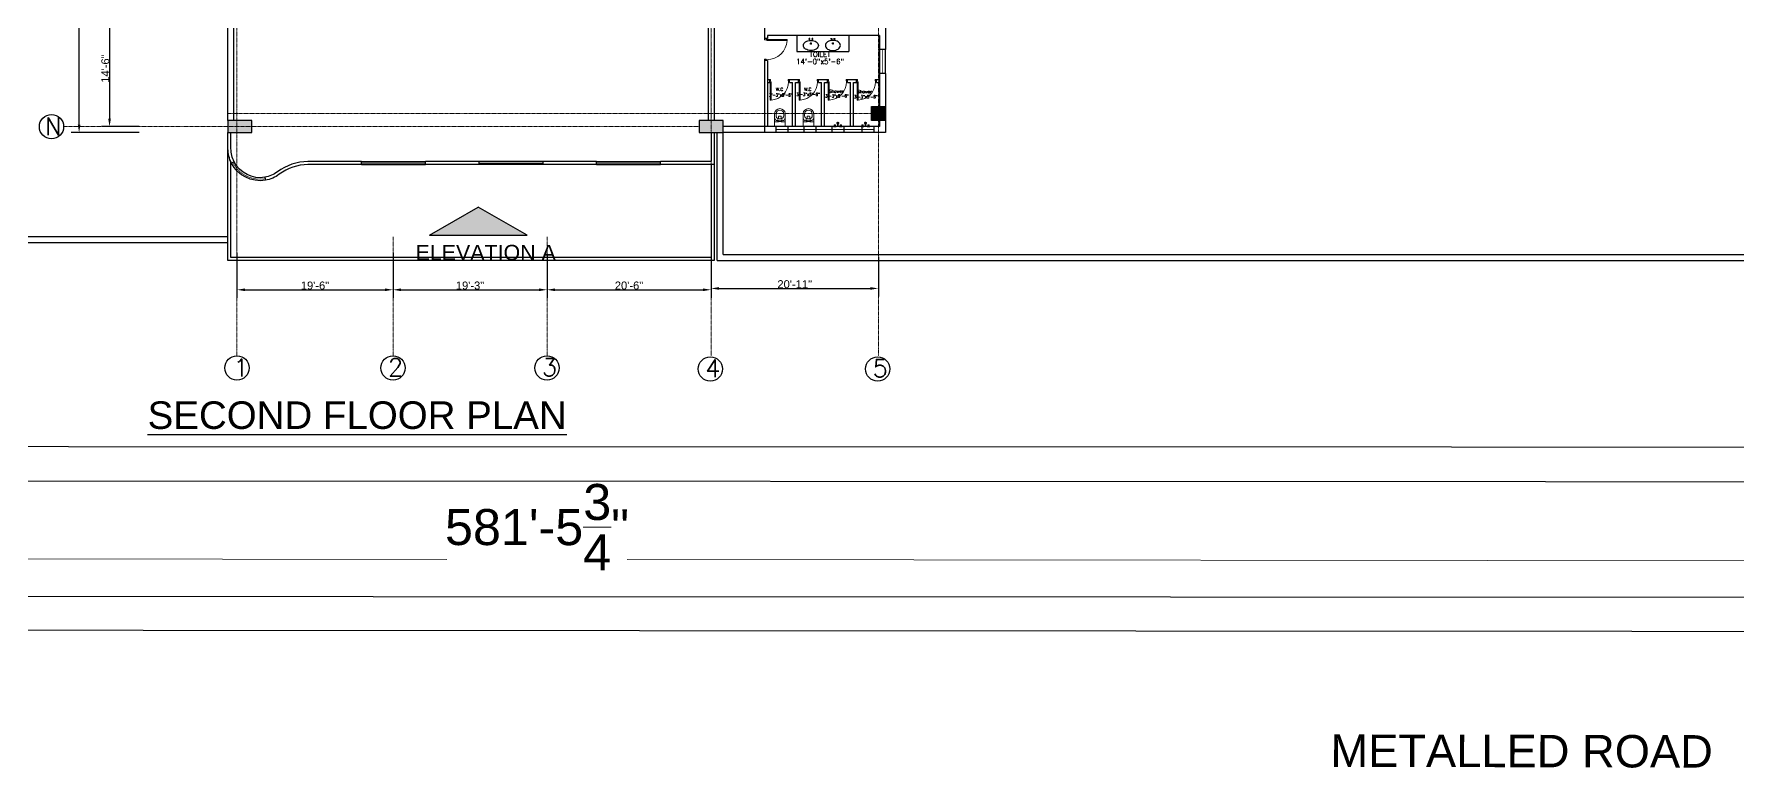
# Model space of a CAD drawing. Header units: inches. Extents: x -110725 to 51121, y 8404 to 44825.
# Drawn here: x 24797 to 27353, y 19803 to 20903 of the extents above; entities that cross this region are included whole.
import ezdxf
from ezdxf.enums import TextEntityAlignment as Align

# ---------------------------------------------------------------- set-up
doc = ezdxf.new("R2010")
doc.units = ezdxf.units.IN
doc.header["$LTSCALE"] = 0.1
doc.header["$MEASUREMENT"] = 0
doc.linetypes.add('CENTER', pattern=[2, 1.25, -0.25, 0.25, -0.25])
doc.linetypes.add('DASHED', pattern=[0.75, 0.5, -0.25])
doc.layers.get('0').update_dxf_attribs({"color": 1, "lineweight": 0})
doc.layers.get('Defpoints').update_dxf_attribs({"lineweight": 0})
for name, color, linetype in [('BATH FIX', 41, 'Continuous'), ('building', 6, 'Continuous'), ('Column Hatch', 7, 'Continuous'), ('COLUMNS', 200, 'Continuous'), ('GF', 1, 'Continuous'), ('GFT', 4, 'Continuous'), ('GFW', 5, 'Continuous'), ('road', 8, 'Continuous'), ('TUFF TIL', 6, 'Continuous')]:
    doc.layers.add(name, color=color, linetype=linetype)
for name, color, linetype, lineweight in [('dim', 252, 'Continuous', 0), ('DOOR', 32, 'Continuous', 0), ('FIXTURES', 41, 'Continuous', 20), ('GRID', 8, 'CENTER', 0), ('TEXT', 3, 'Continuous', 0), ('TILE', 251, 'Continuous', 0)]:
    doc.layers.add(name, color=color, linetype=linetype, lineweight=lineweight)
doc.styles.add('as', font='arial.ttf')
doc.styles.add('ATIF', font='arial.ttf')
doc.styles.add('EHSAN', font='arial.ttf', dxfattribs={"height": 54})
doc.styles.add('ROMAND', font='romand.shx')
doc.styles.get("Standard").update_dxf_attribs({"font": 'arial.ttf'})
doc.dimstyles.new('DIM', dxfattribs={"dimtxt": 15, "dimasz": 9, "dimexe": 0.25, "dimexo": 3, "dimgap": 0.125, "dimtad": 1, "dimdec": 3, "dimzin": 3, "dimdsep": 46, "dimlunit": 4, "dimtxsty": 'ROMAND', "dimcen": 0.125, "dimaunit": 1, "dimadec": 0, "dimazin": 0, "dimtfac": 0.75, "dimtdec": 3, "dimtix": 1, "dimtofl": 0, "dimtmove": 2, "dimatfit": 3, "dimfxl": 1, "dimtolj": 1, "dimtzin": 3, "dimarcsym": 1})
doc.dimstyles.new('DIM1', dxfattribs={"dimtxt": 54, "dimasz": 6, "dimexe": 6, "dimexo": 3, "dimgap": 1, "dimtad": 0, "dimzin": 0, "dimdsep": 46, "dimlunit": 4, "dimtxsty": 'EHSAN', "dimblk": 'ARCHTICK', "dimcen": 3, "dimdle": 6, "dimclrd": 4, "dimclre": 4, "dimclrt": 6, "dimadec": 0, "dimazin": 0, "dimtfac": 1, "dimtofl": 0, "dimtmove": 1, "dimatfit": 3, "dimldrblk": 'ARCHTICK', "dimfxl": 4, "dimtolj": 1, "dimtzin": 3, "dimlwd": -1, "dimlwe": -1, "dimarcsym": 0})

# ---------------------------------------------------------------- blocks, each defined once
blk = doc.blocks.new('_ArchTick')
at = {"color": 0, "linetype": 'ByBlock', "const_width": 0.15}
blk.add_lwpolyline([(-0.5, -0.5), (0.5, 0.5)], dxfattribs=at)
blk = doc.blocks.new('*D2186')
at = {"layer": 'Defpoints', "color": 0, "transparency": 16777216}
for p in [(22019.3, 20479.4, 1175.7), (28997, 20472.2, 1175.7), (22018.9, 20119)]:
    blk.add_point(p, dxfattribs=at)
at = {"layer": 'dim', "color": 4, "transparency": 16777216}
for p, q in [((22019.3, 20476.4), (22018.9, 20113)), ((28997, 20469.2), (28996.7, 20105.8)), ((21994.9, 20119), (25416.3, 20115.5)), ((29020.7, 20111.7), (25686.7, 20115.2))]:
    blk.add_line(p, q, dxfattribs=at)
at = {"layer": 'dim', "color": 4, "transparency": 16777216, "xscale": 24, "yscale": 24, "zscale": 24}
for p, rotation in [((22018.9, 20119), 179.9406067498752), ((28996.7, 20111.8), 359.9406067498751)]:
    blk.add_blockref('_ArchTick', p, dxfattribs=dict(at, rotation=rotation))
at = {"layer": 'dim', "color": 6, "transparency": 16777216, "insert": (25551.5, 20163.9), "char_height": 54, "attachment_point": 5, "rotation": 359.9406, "style": 'EHSAN'}
blk.add_mtext('\\A1;581\'-5{\\H1x;\\S3/4;}"', dxfattribs=at)
blk = doc.blocks.new('*D2187')
at = {"layer": 'Defpoints', "color": 0, "transparency": 16777216}
for p in [(25600, 23059.7), (25457.2, 22829.6), (29057.6, 20595.2, 1175.7)]:
    blk.add_point(p, dxfattribs=at)
at = {"layer": 'dim', "color": 4, "transparency": 16777216}
for p, q in [((25458.8, 22832.1), (25603.2, 23064.8)), ((25579.6, 23072.3), (27286, 22013.3)), ((29220.8, 20812.6), (27514.4, 21871.6)), ((29059.2, 20597.7), (29203.6, 20830.4))]:
    blk.add_line(p, q, dxfattribs=at)
at = {"layer": 'dim', "color": 4, "transparency": 16777216, "xscale": 24, "yscale": 24, "zscale": 24}
for p, rotation in [((25600, 23059.7), 148.1765203500402), ((29200.4, 20825.3), 328.1765203500402)]:
    blk.add_blockref('_ArchTick', p, dxfattribs=dict(at, rotation=rotation))
at = {"layer": 'dim', "color": 6, "transparency": 16777216, "insert": (27400.2, 21942.5), "char_height": 54, "attachment_point": 5, "rotation": 328.1765, "style": 'EHSAN'}
blk.add_mtext('\\A1;353\'-1{\\H1x;\\S1/2;}"', dxfattribs=at)
blk = doc.blocks.new('*D3219')
at = {"layer": 'Defpoints', "color": 0, "transparency": 16777216}
for p in [(24960.8, 20938.3), (24910.4, 20764.3), (24960.8, 20764.3)]:
    blk.add_point(p, dxfattribs=at)
at = {"layer": 'dim', "color": 2, "lineweight": -2, "transparency": 16777216}
for p, q in [((24954.8, 20938.3), (24898.4, 20938.3)), ((24954.8, 20764.3), (24898.4, 20764.3))]:
    blk.add_line(p, q, dxfattribs=at)
at = {"layer": 'dim', "color": 4, "lineweight": -2, "transparency": 16777216}
blk.add_line((24910.4, 20926.3), (24910.4, 20776.3), dxfattribs=at)
at = {"layer": 'dim', "color": 4, "transparency": 16777216}
for points in [[(24908.4, 20926.3), (24912.4, 20926.3), (24910.4, 20938.3)], [(24908.4, 20776.3), (24912.4, 20776.3), (24910.4, 20764.3)]]:
    blk.add_solid(points, dxfattribs=at)
at = {"layer": 'dim', "color": 3, "transparency": 16777216, "insert": (24904.1, 20851.3), "char_height": 12, "attachment_point": 5, "rotation": 90}
blk.add_mtext('\\A1;14\'-6"', dxfattribs=at)
blk = doc.blocks.new('*D3227')
at = {"layer": 'Defpoints', "color": 0, "transparency": 16777216}
for p in [(25101.5, 20581.3), (25335.5, 20581.3), (25335.5, 20519.7)]:
    blk.add_point(p, dxfattribs=at)
at = {"layer": 'dim', "color": 2, "lineweight": -2, "transparency": 16777216}
for p, q in [((25101.5, 20575.3), (25101.5, 20507.7)), ((25335.5, 20575.3), (25335.5, 20507.7))]:
    blk.add_line(p, q, dxfattribs=at)
at = {"layer": 'dim', "color": 4, "lineweight": -2, "transparency": 16777216}
blk.add_line((25113.5, 20519.7), (25323.5, 20519.7), dxfattribs=at)
at = {"layer": 'dim', "color": 4, "transparency": 16777216}
for points in [[(25113.5, 20521.7), (25113.5, 20517.7), (25101.5, 20519.7)], [(25323.5, 20521.7), (25323.5, 20517.7), (25335.5, 20519.7)]]:
    blk.add_solid(points, dxfattribs=at)
at = {"layer": 'dim', "color": 3, "transparency": 16777216, "insert": (25218.5, 20526), "char_height": 12, "attachment_point": 5}
blk.add_mtext('\\A1;19\'-6"', dxfattribs=at)
blk = doc.blocks.new('*D3228')
at = {"layer": 'Defpoints', "color": 0, "transparency": 16777216}
for p in [(25335.5, 20578.3), (25566.5, 20578.3), (25566.5, 20519.7)]:
    blk.add_point(p, dxfattribs=at)
at = {"layer": 'dim', "color": 2, "lineweight": -2, "transparency": 16777216}
for p, q in [((25335.5, 20572.3), (25335.5, 20507.7)), ((25566.5, 20572.3), (25566.5, 20507.7))]:
    blk.add_line(p, q, dxfattribs=at)
at = {"layer": 'dim', "color": 4, "lineweight": -2, "transparency": 16777216}
blk.add_line((25347.5, 20519.7), (25554.5, 20519.7), dxfattribs=at)
at = {"layer": 'dim', "color": 4, "transparency": 16777216}
for points in [[(25347.5, 20521.7), (25347.5, 20517.7), (25335.5, 20519.7)], [(25554.5, 20521.7), (25554.5, 20517.7), (25566.5, 20519.7)]]:
    blk.add_solid(points, dxfattribs=at)
at = {"layer": 'dim', "color": 3, "transparency": 16777216, "insert": (25451, 20526), "char_height": 12, "attachment_point": 5}
blk.add_mtext('\\A1;19\'-3"', dxfattribs=at)
blk = doc.blocks.new('*D3229')
at = {"layer": 'Defpoints', "color": 0, "transparency": 16777216}
for p in [(25566.5, 20575.3), (25812.5, 20575.3), (25812.5, 20519.7)]:
    blk.add_point(p, dxfattribs=at)
at = {"layer": 'dim', "color": 2, "lineweight": -2, "transparency": 16777216}
for p, q in [((25566.5, 20569.3), (25566.5, 20507.7)), ((25812.5, 20569.3), (25812.5, 20507.7))]:
    blk.add_line(p, q, dxfattribs=at)
at = {"layer": 'dim', "color": 4, "lineweight": -2, "transparency": 16777216}
blk.add_line((25578.5, 20519.7), (25800.5, 20519.7), dxfattribs=at)
at = {"layer": 'dim', "color": 4, "transparency": 16777216}
for points in [[(25578.5, 20521.7), (25578.5, 20517.7), (25566.5, 20519.7)], [(25800.5, 20521.7), (25800.5, 20517.7), (25812.5, 20519.7)]]:
    blk.add_solid(points, dxfattribs=at)
at = {"layer": 'dim', "color": 3, "transparency": 16777216, "insert": (25689.5, 20526), "char_height": 12, "attachment_point": 5}
blk.add_mtext('\\A1;20\'-6"', dxfattribs=at)
blk = doc.blocks.new('*D3230')
at = {"layer": 'Defpoints', "color": 0, "transparency": 16777216}
for p in [(25812.5, 20575.3), (26063.5, 20575.3), (26063.5, 20521.7)]:
    blk.add_point(p, dxfattribs=at)
at = {"layer": 'dim', "color": 2, "lineweight": -2, "transparency": 16777216}
for p, q in [((25812.5, 20569.3), (25812.5, 20509.7)), ((26063.5, 20569.3), (26063.5, 20509.7))]:
    blk.add_line(p, q, dxfattribs=at)
at = {"layer": 'dim', "color": 4, "lineweight": -2, "transparency": 16777216}
blk.add_line((25824.5, 20521.7), (26051.5, 20521.7), dxfattribs=at)
at = {"layer": 'dim', "color": 4, "transparency": 16777216}
for points in [[(25824.5, 20523.7), (25824.5, 20519.7), (25812.5, 20521.7)], [(26051.5, 20523.7), (26051.5, 20519.7), (26063.5, 20521.7)]]:
    blk.add_solid(points, dxfattribs=at)
at = {"layer": 'dim', "color": 3, "transparency": 16777216, "insert": (25938, 20528), "char_height": 12, "attachment_point": 5}
blk.add_mtext('\\A1;20\'-11"', dxfattribs=at)
blk = doc.blocks.new('*D3231')
at = {"layer": 'Defpoints', "color": 0, "transparency": 16777216}
for p in [(24864.7, 22313.8), (24960.8, 22313.8), (24960.8, 20755.3)]:
    blk.add_point(p, dxfattribs=at)
at = {"layer": 'dim', "color": 2, "lineweight": -2, "transparency": 16777216}
for p, q in [((24954.8, 22313.8), (24852.7, 22313.8)), ((24954.8, 20755.3), (24852.7, 20755.3))]:
    blk.add_line(p, q, dxfattribs=at)
at = {"layer": 'dim', "color": 4, "lineweight": -2, "transparency": 16777216}
blk.add_line((24864.7, 20767.3), (24864.7, 22301.8), dxfattribs=at)
at = {"layer": 'dim', "color": 4, "transparency": 16777216}
for points in [[(24862.7, 22301.8), (24866.7, 22301.8), (24864.7, 22313.8)], [(24862.7, 20767.3), (24866.7, 20767.3), (24864.7, 20755.3)]]:
    blk.add_solid(points, dxfattribs=at)
at = {"layer": 'dim', "color": 3, "transparency": 16777216, "insert": (24854, 21534.5), "char_height": 12, "attachment_point": 5, "rotation": 90}
blk.add_mtext('\\A1;129\'-10{\\H0.75x;\\S1/2;}"', dxfattribs=at)
blk = doc.blocks.new('D2')
for p, q in [((-3, 34.9), (-1.5, 34.9)), ((-3, 1.9), (-3, 34.9)), ((-1.5, 34.9), (-1.5, 1.9)), ((-34.5, 1.9), (-36, 1.9)), ((-36, 1.9), (-36, -1.9)), ((-34.5, 0.4), (-34.5, 1.9)), ((-33.8, 0.4), (-34.5, 0.4)), ((-33.8, -1.9), (-33.8, 0.4)), ((-1.5, 1.9), (-3, 1.9)), ((-2.2, 0.4), (-2.2, -1.9)), ((-1.5, 0.4), (-2.2, 0.4)), ((0, 1.9), (-1.5, 1.9)), ((-1.5, 1.9), (-1.5, 0.4)), ((0, -1.9), (0, 1.9)), ((-36, -1.9), (-33.8, -1.9)), ((-2.2, -1.9), (0, -1.9))]:
    blk.add_line(p, q)
blk.add_arc((-1.5, 1.9), 33, 92.6053, 180)
blk = doc.blocks.new('W.C block')
for p, q in [((0, 0), (-18, 0)), ((0, -16), (-18, -16)), ((-14.8, -2.2), (-17.9, -2.2)), ((-14.8, -13.8), (-17.9, -13.8)), ((-14.1, -6.5), (-14.1, -9.5)), ((-10.3, -6), (-13.6, -6)), ((-10.3, -10), (-13.6, -10)), ((-10.3, -9.2), (-10.3, -6.7)), ((-7.5, -5), (-9.2, -5)), ((-7.5, -11), (-9.2, -11)), ((-8.3, -5.9), (-8.3, -4.1)), ((-8.3, -10.1), (-8.3, -11.9)), ((-7.3, -11.5), (-7.3, -4.5)), ((1.5, -14.5), (1.5, -1.5))]:
    blk.add_line(p, q)
for centre in [(-8.3, -5), (-8.3, -11)]:
    blk.add_circle(centre, 0.614)
for centre, radius, start, end in [((-11.8, -4.5), 4.5, 0, 90), ((0, -1.5), 1.5, 0, 90), ((-17.5, -8), 8.02, 93.8784, 266.1216), ((-17.5, -8), 5.77, 93.8784, 266.1216), ((-14.8, -6.7), 4.5, 0, 90), ((-14.8, -9.2), 4.5, 270, 0), ((-13.6, -6.5), 0.5, 90, 180), ((-13.6, -9.5), 0.5, 180, 270), ((-11.8, -11.5), 4.5, 270, 0), ((11.7, -7.5), 17.7, 168.1861, 181.5667), ((11.7, -8.5), 17.7, 178.4333, 191.8139), ((-3.4, -1.1), 2.52, 154.8235, 196.0471), ((-3.4, -14.9), 2.52, 163.9529, 205.1765), ((-9.6, -3.1), 4.05, 348.582, 19.0332), ((-9.6, -12.9), 4.05, 340.9668, 11.418), ((0, -14.5), 1.5, 270, 0)]:
    blk.add_arc(centre, radius, start, end)
blk = doc.blocks.new('9')
for p, q in [((-2, 1), (-2, -3)), ((-2, 1), (-1.5, -0.5)), ((-1.25, -0.25), (-0.75, 0)), ((-0.75, 0), (-0.75, -2)), ((-0.75, 0), (0.75, 0)), ((0.75, 0), (0.75, -2)), ((-1.5, -1.5), (-2, -3)), ((-1.5, -0.5), (-1.25, -0.5)), ((-1.5, -0.5), (-1.5, -1.5)), ((-1.5, -1.5), (-1.25, -1.5)), ((-1.25, -0.25), (-1.25, -1.75)), ((-1.25, -1.75), (-0.75, -2)), ((-0.75, -2), (0.75, -2))]:
    blk.add_line(p, q)
blk = doc.blocks.new('Tb-rod-3')
h = blk.add_hatch()
h.set_pattern_fill('HONEY', color=8, style=0)
h.set_pattern_definition([(0, (-118.37297, -882.8468), (0.1875, 0.108253175), [0.125, -0.25]), (120, (-118.37297, -882.8468), (-0.1875, 0.108253176), [0.125, -0.25]), (60, (-118.37297, -882.8468), (4e-10, 0.216506351), [-0.25, 0.125])])
edge = h.paths.add_edge_path()
edge.add_ellipse((-81, 45.5), major_axis=(-1.55, 0), ratio=0.705773, start_angle=0, end_angle=360)
for p, q in [((-81.5, 47.4), (-82.4, 45.9)), ((-81.5, 47.4), (-81.5, 50.6)), ((-80.5, 50.6), (-80.5, 47.4)), ((-80.5, 47.4), (-79.6, 45.9))]:
    blk.add_line(p, q)
for centre in [(-81, 50.6), (-81, 47.4)]:
    blk.add_arc(centre, 0.465, 0, 180)
blk.add_ellipse((-81, 45.5), major_axis=(-1.55, 0), ratio=0.705773)
at = {"xscale": -1, "rotation": 90}
blk.add_blockref('9', (-86.4, 49.1), dxfattribs=at)
at = {"rotation": 270}
blk.add_blockref('9', (-75.6, 49.1), dxfattribs=at)
blk = doc.blocks.new('Wb')
for p, q in [((-1.5, 10.5), (1.5, 10.5)), ((0, 9), (0, 12))]:
    blk.add_line(p, q)
for centre in [(-2.2, 3.8), (0, 10.5), (2.2, 3.8)]:
    blk.add_circle(centre, 0.75)
for centre, radius, start, end in [((-6.1, 13.5), 5.11, 148.1465, 180), ((-6.1, 13.5), 5.11, 180, 211.8535), ((-3.2, 11.7), 8.57, 123.6901, 148.1465), ((-3.2, 15.3), 8.57, 211.8535, 236.3099), ((-1.3, 8.8), 12.1, 105.4371, 123.6901), ((-1.3, 18.2), 12.1, 236.3099, 254.5629), ((0, 4.2), 16.8, 90, 105.4371), ((0, 22.8), 16.8, 254.5629, 270), ((0, 4.2), 16.8, 74.5629, 90), ((0, 22.8), 16.8, 270, 285.4371), ((1.3, 8.8), 12.1, 56.3099, 74.5629), ((1.3, 18.2), 12.1, 285.4371, 303.6901), ((3.2, 11.7), 8.57, 31.8535, 56.3099), ((3.2, 15.3), 8.57, 303.6901, 328.1465), ((6.1, 13.5), 5.11, 0, 31.8535), ((6.1, 13.5), 5.11, 328.1465, 0)]:
    blk.add_arc(centre, radius, start, end)

msp = doc.modelspace()

# ---------------------------------------------------------------- hatches: boundary and pattern name
at = {"layer": 'Column Hatch'}
for points in [[(26073.99736, 20794.2792), (26052.99736, 20794.2792), (26052.99736, 20773.2792), (26073.99736, 20773.2792)], [(25123.99736, 20773.2792), (25087.99736, 20773.2792), (25087.99736, 20755.2792), (25123.99736, 20755.2792)], [(25830.49736, 20773.2792), (25794.49736, 20773.2792), (25794.49736, 20755.2792), (25830.49736, 20755.2792)]]:
    msp.add_hatch(color=256, dxfattribs=at).paths.add_polyline_path(points)
at = {"layer": 'GF'}
msp.add_hatch(color=256, dxfattribs=at).paths.add_polyline_path([(25463.27137, 20643.67176), (25390.0704, 20601.40916), (25536.47233, 20601.40916)])

# ---------------------------------------------------------------- linework, layer by layer
at = {"layer": 'BATH FIX'}
for p, q in [((25941.13673, 20900.7792, 1.07221), (25941.13673, 20876.77928, 1.07221)), ((26019.24736, 20900.7792, 1.07221), (26019.24736, 20876.77928, 1.07221)), ((25941.24736, 20876.77928, 1.07221), (26019.24736, 20876.77928, 1.07221))]:
    msp.add_line(p, q, dxfattribs=at)
at = {"layer": 'building', "linetype": 'Continuous', "elevation": 1.07221}
msp.add_lwpolyline([(22911.35184, 24283.46768), (25455.71569, 22826.982), (29057.64021, 20595.17907), (28997.03805, 20283.36427), (22774.49833, 20285.00184)], dxfattribs=at)
at = {"layer": 'COLUMNS', "elevation": 1.07221}
for points in [[(26052.99736, 20794.2792), (26073.99736, 20794.2792), (26073.99736, 20773.2792), (26052.99736, 20773.2792)], [(25087.99736, 20755.2792), (25123.99736, 20755.2792), (25123.99736, 20773.2792), (25087.99736, 20773.2792)], [(25794.49736, 20755.2792), (25830.49736, 20755.2792), (25830.49736, 20773.2792), (25794.49736, 20773.2792)]]:
    msp.add_lwpolyline(points, close=True, dxfattribs=at)
at = {"layer": 'GF'}
for p, q in [((25087.99736, 20773.2792, 1.07221), (25087.99736, 20929.2792, 1.07221)), ((25096.99736, 20773.2792, 1.07221), (25096.99736, 20929.2792, 1.07221)), ((25892.49736, 20942.7792, 1.07221), (25892.49736, 20896.2792, 1.07221)), ((26073.99736, 20925.5292, 1.07221), (26073.99736, 20879.7792, 1.07221)), ((25896.99736, 20896.2792, 1.07221), (25892.49736, 20896.2792, 1.07221)), ((25896.99736, 20900.7792, 1.07221), (25896.99736, 20896.2792, 1.07221)), ((26064.99736, 20900.7792, 1.07221), (25896.99736, 20900.7792, 1.07221)), ((26064.99736, 20900.7792, 1.07221), (26064.99736, 20879.7792, 1.07221)), ((26073.99736, 20879.7792, 1.07221), (26064.99736, 20879.7792, 1.07221)), ((25892.49736, 20863.28099, 1.07221), (25892.49736, 20755.2792, 1.07221)), ((25896.99736, 20863.28099, 1.07221), (25892.49736, 20863.28099, 1.07221)), ((25896.99736, 20863.28099, 1.07221), (25896.99736, 20764.2792, 1.07221)), ((25896.99736, 20834.7792, 1.07221), (25899.99736, 20834.7792, 1.07221)), ((25896.99736, 20830.2792, 1.07221), (25899.99736, 20830.2792, 1.07221)), ((25899.99736, 20834.7792, 1.07221), (25899.99736, 20830.2792, 1.07221)), ((25929.99736, 20834.7792, 1.07221), (25943.49736, 20834.7792, 1.07221)), ((25929.99736, 20830.2792, 1.07221), (25929.99736, 20834.7792, 1.07221)), ((25929.99736, 20830.2792, 1.07221), (25934.49736, 20830.2792, 1.07221)), ((25934.49736, 20764.2792, 1.07221), (25934.49736, 20830.2792, 1.07221)), ((25938.99736, 20830.2792, 1.07221), (25943.49736, 20830.2792, 1.07221)), ((25938.99736, 20764.2792, 1.07221), (25938.99736, 20830.2792, 1.07221)), ((25943.49736, 20830.2792, 1.07221), (25943.49736, 20834.7792, 1.07221)), ((25973.49736, 20834.7792, 1.07221), (25986.99736, 20834.7792, 1.07221)), ((25973.49736, 20830.2792, 1.07221), (25973.49736, 20834.7792, 1.07221)), ((25973.49736, 20830.2792, 1.07221), (25977.99736, 20830.2792, 1.07221)), ((25977.99736, 20764.2792, 1.07221), (25977.99736, 20830.2792, 1.07221)), ((25982.49736, 20830.2792, 1.07221), (25986.99736, 20830.2792, 1.07221)), ((25982.49736, 20764.2792, 1.07221), (25982.49736, 20830.2792, 1.07221)), ((25986.99736, 20830.2792, 1.07221), (25986.99736, 20834.7792, 1.07221)), ((26016.99736, 20834.7792, 1.07221), (26030.49736, 20834.7792, 1.07221)), ((26016.99736, 20830.2792, 1.07221), (26016.99736, 20834.7792, 1.07221)), ((26016.99736, 20830.2792, 1.07221), (26021.49736, 20830.2792, 1.07221)), ((26021.49736, 20764.2792, 1.07221), (26021.49736, 20830.2792, 1.07221)), ((26025.99736, 20830.2792, 1.07221), (26030.49736, 20830.2792, 1.07221)), ((26025.99736, 20764.2792, 1.07221), (26025.99736, 20830.2792, 1.07221)), ((26030.49736, 20830.2792, 1.07221), (26030.49736, 20834.7792, 1.07221)), ((26060.49736, 20834.7792, 1.07221), (26064.99736, 20834.7792, 1.07221)), ((26060.49736, 20830.2792, 1.07221), (26060.49736, 20834.7792, 1.07221)), ((26060.49736, 20830.2792, 1.07221), (26064.99736, 20830.2792, 1.07221)), ((26064.99736, 20843.7792, 1.07221), (26064.99736, 20794.2792, 1.07221)), ((26073.99736, 20843.7792, 1.07221), (26064.99736, 20843.7792, 1.07221)), ((26073.99736, 20843.7792, 1.07221), (26073.99736, 20794.2792, 1.07221)), ((26064.99736, 20764.2792, 1.07221), (25830.49736, 20764.2792, 1.07221)), ((26073.99736, 20755.2792, 1.07221), (25830.49736, 20755.2792, 1.07221)), ((26073.99736, 20755.2792, 1.07221), (25892.49736, 20755.2792, 1.07221)), ((25934.49736, 20764.2792, 1.07221), (25896.99736, 20764.2792, 1.07221)), ((25977.99736, 20764.2792, 1.07221), (25938.99736, 20764.2792, 1.07221)), ((26021.49736, 20764.2792, 1.07221), (25982.49736, 20764.2792, 1.07221)), ((26064.99736, 20764.2792, 1.07221), (26025.99736, 20764.2792, 1.07221)), ((26064.99736, 20773.2792, 1.07221), (26064.99736, 20764.2792, 1.07221)), ((26073.99736, 20773.2792, 1.07221), (26073.99736, 20755.2792, 1.07221)), ((25097.24376, 20711.52045, 1.07221), (25093.23477, 20709.47644, 1.07221)), ((25288.24736, 20707.2792, 1.07221), (25288.24736, 20711.7792, 1.07221)), ((25384.24736, 20707.2792, 1.07221), (25384.24736, 20711.7792, 1.07221)), ((25464.49736, 20707.2792, 1.07221), (25464.49736, 20711.7792, 1.07221)), ((25560.49736, 20707.2792, 1.07221), (25560.49736, 20711.7792, 1.07221)), ((25640.74736, 20707.2792, 1.07221), (25640.74736, 20711.7792, 1.07221)), ((25736.74736, 20707.2792, 1.07221), (25736.74736, 20711.7792, 1.07221)), ((25143.44252, 20688.42107, 1.07221), (25144.21271, 20683.98747, 1.07221)), ((25390.0704, 20601.40916, 1.07221), (25463.27137, 20643.67176, 1.07221)), ((25536.47233, 20601.40916, 1.07221), (25463.27137, 20643.67176, 1.07221)), ((25390.0704, 20601.40916, 1.07221), (25536.47233, 20601.40916, 1.07221))]:
    msp.add_line(p, q, dxfattribs=at)
at = {"layer": 'GF', "elevation": 1.07221}
for points in [[(25093.23477, 20709.47644, -0.1184243221), (25087.99736, 20731.2792), (25087.99736, 20755.2792)], [(25097.24376, 20711.52045, -0.1184243221), (25092.49736, 20731.2792), (25092.49736, 20755.2792)], [(25288.24736, 20711.7792), (25207.99736, 20711.7792, 0.1622776602), (25162.09736, 20696.4792, -0.1184243221), (25143.44252, 20688.42107)], [(25288.24736, 20707.2792), (25207.99736, 20707.2792, 0.1622776602), (25164.79736, 20692.8792, -0.1184243221), (25144.21271, 20683.98747)]]:
    msp.add_lwpolyline(points, format="xyb", dxfattribs=at)
for points in [[(25816.99736, 20755.2792), (25816.99736, 20707.2792), (25736.74736, 20707.2792)], [(25812.49736, 20755.2792), (25812.49736, 20711.7792), (25736.74736, 20711.7792)], [(25464.49736, 20711.7792), (25384.24736, 20711.7792)], [(25464.49736, 20707.2792), (25384.24736, 20707.2792)], [(25640.74736, 20711.7792), (25560.49736, 20711.7792)], [(25640.74736, 20707.2792), (25560.49736, 20707.2792)]]:
    msp.add_lwpolyline(points, dxfattribs=at)
at = {"layer": 'GFT'}
for centre in [(24823.30114, 20764.2792, 1.07221), (25101.49736, 20402.54844, 1.07221), (25335.49736, 20402.54844, 1.07221), (25566.49736, 20402.54844, 1.07221), (25811.49733, 20400.99985, 1.07221), (26062.49737, 20400.99985, 1.07221)]:
    msp.add_circle(centre, 18.23575, dxfattribs=at)
at = {"layer": 'GFW'}
for p, q in [((25807.99736, 20929.2792, 1.07221), (25807.99736, 20773.2792, 1.07221)), ((25816.99736, 20929.2792, 1.07221), (25816.99736, 20773.2792, 1.07221)), ((26064.99736, 20879.7792, 1.07221), (26064.99736, 20843.7792, 1.07221)), ((26073.99736, 20843.7792, 1.07221), (26073.99736, 20879.7792, 1.07221))]:
    msp.add_line(p, q, dxfattribs=at)
at = {"layer": 'GFW', "color": 2}
for p, q in [((25821.49736, 20563.53135, 1.07221), (25821.49736, 20755.2792, 1.07221)), ((25830.49736, 20572.53135, 1.07221), (25830.49736, 20755.2792, 1.07221)), ((25087.99736, 20563.53135, 1.07221), (25087.99736, 20731.2792, 1.07221)), ((25092.49736, 20568.03135, 1.07221), (25092.49736, 20710.98758, 1.07221)), ((25812.49736, 20707.2792, 1.07221), (25812.49736, 20568.03135, 1.07221)), ((25816.99736, 20707.2792, 1.07221), (25816.99736, 20563.53135, 1.07221)), ((25830.49736, 20572.53135, 1.07221), (28698.38715, 20572.53135, 1.07221)), ((25816.99736, 20563.53135, 1.07221), (25087.99736, 20563.53135, 1.07221)), ((25812.49736, 20568.03135, 1.07221), (25092.49736, 20568.03135, 1.07221)), ((25821.49736, 20563.53135, 1.07221), (28698.38715, 20563.53135, 1.07221))]:
    msp.add_line(p, q, dxfattribs=at)
at = {"layer": 'GFW', "linetype": 'DASHED'}
for p, q in [((25909.74736, 20764.2792, 1.07221), (25909.74736, 20755.2792, 1.07221)), ((25927.74736, 20764.2792, 1.07221), (25927.74736, 20755.2792, 1.07221)), ((25951.74736, 20764.2792, 1.07221), (25951.74736, 20755.2792, 1.07221)), ((25969.74736, 20764.2792, 1.07221), (25969.74736, 20755.2792, 1.07221)), ((25993.74736, 20764.2792, 1.07221), (25993.74736, 20755.2792, 1.07221)), ((26011.74736, 20764.2792, 1.07221), (26011.74736, 20755.2792, 1.07221)), ((26038.74736, 20764.2792, 1.07221), (26038.74736, 20755.2792, 1.07221)), ((26056.74736, 20764.2792, 1.07221), (26056.74736, 20755.2792, 1.07221))]:
    msp.add_line(p, q, dxfattribs=at)
at = {"layer": 'GFW', "const_width": 1.25, "elevation": 1.07221}
for points in [[(25812.49736, 20929.2792), (25812.49736, 20773.2792)], [(26069.49736, 20843.7792), (26069.49736, 20879.7792)], [(25288.24736, 20709.5292), (25384.24736, 20709.5292)], [(25560.49736, 20709.5292), (25464.49736, 20709.5292)], [(25640.74736, 20709.5292), (25736.74736, 20709.5292)]]:
    msp.add_lwpolyline(points, dxfattribs=at)
at = {"layer": 'GFW', "linetype": 'DASHED', "const_width": 1.25, "elevation": 1.07221}
for points in [[(25909.74736, 20759.7792), (25927.74736, 20759.7792)], [(25951.74736, 20759.7792), (25969.74736, 20759.7792)], [(25993.74736, 20759.7792), (26011.74736, 20759.7792)], [(26038.74736, 20759.7792), (26056.74736, 20759.7792)]]:
    msp.add_lwpolyline(points, dxfattribs=at)
at = {"layer": 'GFW', "elevation": 1.07221}
for points in [[(25144.21271, 20683.98747, -0.3289758475), (25093.23477, 20709.47644)], [(25143.44252, 20688.42107, -0.3289758475), (25097.24376, 20711.52045)]]:
    msp.add_lwpolyline(points, format="xyb", dxfattribs=at)
at = {"layer": 'GFW', "const_width": 1, "elevation": 1.07221}
msp.add_lwpolyline([(25143.82761, 20686.20427, -0.3289758475), (25095.23927, 20710.49844, -0.3289758475)], format="xyb", dxfattribs=at)
at = {"layer": 'GFW', "elevation": 1.07221}
for points in [[(25288.24736, 20711.7792), (25384.24736, 20711.7792)], [(25288.24736, 20707.2792), (25384.24736, 20707.2792)], [(25560.49736, 20711.7792), (25464.49736, 20711.7792)], [(25560.49736, 20707.2792), (25464.49736, 20707.2792)], [(25640.74736, 20711.7792), (25736.74736, 20711.7792)], [(25640.74736, 20707.2792), (25736.74736, 20707.2792)]]:
    msp.add_lwpolyline(points, dxfattribs=at)
at = {"layer": 'GRID'}
for p, q in [((25812.49736, 22482.67175, 1.07221), (25812.49736, 20420.7842, 1.07221)), ((25101.49736, 22312.2792, 1.07221), (25101.49736, 20581.2792, 1.07221)), ((26063.49736, 21376.2792, 1.07221), (26063.49736, 20420.7842, 1.07221)), ((25087.99736, 20783.7792, 1.07221), (26063.49736, 20783.7792, 1.07221)), ((25794.49736, 20764.2792, 1.07221), (24841.5369, 20764.2792, 1.07221)), ((25101.49736, 20599.2792, 1.07221), (25101.49736, 20420.7842, 1.07221)), ((25335.49736, 20599.2792, 1.07221), (25335.49736, 20420.7842, 1.07221)), ((25566.49736, 20599.2792, 1.07221), (25566.49736, 20420.7842, 1.07221))]:
    msp.add_line(p, q, dxfattribs=at)
at = {"layer": 'road', "linetype": 'Continuous'}
for points, elevation in [([(15435.68522, 20237.24667), (29389.80996, 20231.50136), (29376.89175, 20463.11896)], -5.95671), ([(14541.02385, 20064.42399), (30089.42222, 20058.02228), (30380.22385, 20058.33929)], -8.69679), ([(30472.84112, 20005.33655), (30170.41072, 20005.60601), (14541.02385, 20015.66447)], 4.05056)]:
    msp.add_lwpolyline(points, dxfattribs=dict(at, elevation=elevation))
at = {"layer": 'TILE'}
msp.add_line((26056.74736, 20759.7792, 1.07221), (25909.74736, 20759.7792, 1.07221), dxfattribs=at)
at = {"layer": 'TUFF TIL', "linetype": 'Continuous'}
for p, q in [((25087.99736, 20598.95053), (23416.31775, 20598.95053)), ((25087.99736, 20589.95053), (23420.04567, 20589.95053))]:
    msp.add_line(p, q, dxfattribs=at)

# ---------------------------------------------------------------- block references
at = {"layer": 'BATH FIX', "xscale": -1, "rotation": 180}
msp.add_blockref('Wb', (25962.24736, 20899.49562, 1.07221), dxfattribs=at)
at = {"layer": 'BATH FIX', "rotation": 180}
msp.add_blockref('Wb', (25995.24736, 20899.49562, 1.07221), dxfattribs=at)
at = {"layer": 'DOOR', "extrusion": (0, 0, -1)}
for p, xscale, yscale, zscale, rotation in [((-25894.59102, 20896.2792, -1.07221), 0.9166169383639933, 0.9166169383639933, -0.9166169383643757, 90.00000000000584), ((-25899.99736, 20833.2167, -1.07221), -0.8333333333333341, 0.8333333333333341, -0.8333333333333341, 180), ((-25943.49736, 20833.2167, -1.07221), -0.8333333333333341, 0.8333333333333341, -0.8333333333333341, 180), ((-25986.99736, 20833.2167, -1.07221), -0.8333333333333341, 0.8333333333333341, -0.8333333333333341, 180), ((-26030.49736, 20833.2167, -1.07221), -0.8333333333333341, 0.8333333333333341, -0.8333333333333341, 180)]:
    msp.add_blockref('D2', p, dxfattribs=dict(at, xscale=xscale, yscale=yscale, zscale=zscale, rotation=rotation))
at = {"layer": 'FIXTURES', "rotation": 270.0000000000153}
for p in [(25923.74736, 20765.7792, 1.07221), (25966.49736, 20765.7792, 1.07221)]:
    msp.add_blockref('W.C block', p, dxfattribs=at)
at = {"layer": 'FIXTURES', "xscale": -1, "rotation": 180}
for p in [(26083.75162, 20815.33592, 1.07221), (26125.03706, 20815.33592, 1.07221)]:
    msp.add_blockref('Tb-rod-3', p, dxfattribs=at)

# ---------------------------------------------------------------- texts
at = {"layer": 'GFT', "style": 'ROMAND', "width": 0.8}
for p in [(25899.40738, 20809.28515, 11.99203), (25940.43201, 20810.24602, 11.99203), (25983.70021, 20808.00394, 11.99203), (26026.96825, 20806.7228, 11.99203)]:
    msp.add_text('3\'-3"x5\'-6"', height=4.608, dxfattribs=at).set_placement(p)
at = {"layer": 'GFT', "style": 'as'}
msp.add_text('ELEVATION A', height=22.96875, dxfattribs=at).set_placement((25474.51632, 20575.61212, 1.07221), align=Align.MIDDLE)
at = {"layer": 'GFT', "attachment_point": 1, "style": 'ROMAND'}
for s, width, insert, char_height in [('W.C', 116.0095238, (25909.72645, 20822.56909, 1.07221), 4.608), ('W.C', 116.0095238, (25952.12424, 20822.56909, 1.07221), 4.608), ('Shower', 116.0095238, (25989.49736, 20819.61594, 1.07221), 4.608), ('Shower', 116.0095238, (26031.74736, 20819.18359, 1.07221), 4.608), ('{\\Fsimplex|c0;N}', 45.4062311, (24813.53826, 20777.81215, 1.07221), 26.4), ('{\\Fsimplex|c0;1}', 26.4, (25096.16168, 20416.09065, 1.07221), 26.4), ('{\\Fsimplex|c0;2}', 45.4062311, (25327.94492, 20416.82911, 1.07221), 26.4), ('{\\Fsimplex|c0;3}', 45.4062311, (25558.94492, 20416.82911, 1.07221), 26.4), ('{\\Fsimplex|c0;4}', 45.4062311, (25803.94489, 20415.28051, 1.07221), 26.4), ('{\\Fsimplex|c0;5}', 45.4062311, (26054.94492, 20415.28051, 1.07221), 26.4)]:
    msp.add_mtext_dynamic_manual_height_columns(s, width=width, gutter_width=101.66862, heights=[0], dxfattribs=dict(at, insert=insert, char_height=char_height))
at = {"layer": 'TEXT', "style": 'ROMAND'}
for s, p in [('14\'-0"x5\'-6"', (25976.02977, 20861.92956, 1.07221)), ('TOILET', (25976.02977, 20872.64089, 1.07221))]:
    msp.add_text(s, height=7.56, dxfattribs=at).set_placement(p, align=Align.MIDDLE)
at = {"layer": 'TEXT', "lineweight": 25, "style": 'ATIF'}
msp.add_text('%%USECOND FLOOR PLAN', height=41.3134934, dxfattribs=at).set_placement((24967.46991, 20311.10756, -3017.94547))
at = {"layer": 'TEXT', "color": 7, "linetype": 'Continuous', "lineweight": 25}
msp.add_text('METALLED ROAD', height=48.6116571, rotation=359.88698245, dxfattribs=at).set_placement((26741.44562, 19804.5136))

# ---------------------------------------------------------------- dimensions: what is measured, and where the dimension line sits
at = {"layer": 'dim'}
for base, p1, p2, angle, picture, middle in [((25599.99713, 23059.65468, -1174.66297), (29057.64021, 20595.17907, 1.07221), (25457.21464, 22829.58067, -1174.66297), 148.17652035, '*D2187', (27400.20992, 21942.45388, -1174.66297)), ((22018.93349, 20118.98538, -1174.66297), (28997.03805, 20472.16948, 1.07221), (22019.30711, 20479.40266, 1.07221), 179.94060675, '*D2186', (25551.54614, 20163.87297, -1174.66297))]:
    dim = msp.add_linear_dim(base=base, p1=p1, p2=p2, angle=angle, dimstyle='DIM1', override={"dimtxt": 36, "dimasz": 24, "dimdle": 24}, dxfattribs=at)
    dim.commit()
    dim.dimension.update_dxf_attribs({"geometry": picture, "text_midpoint": middle, "dimtype": 161})
for base, p1, p2, angle, picture, middle in [((24864.73155, 22313.7792, 1.07221), (24960.79257, 20755.2792, 1.07221), (24960.79257, 22313.7792, 1.07221), 90, '*D3231', (24853.9674, 21534.5292, 1.07221)), ((24910.35622, 20764.2792, 1.07221), (24960.79257, 20938.2792, 1.07221), (24960.79257, 20764.2792, 1.07221), 270, '*D3219', (24904.10434, 20851.2792, 1.07221))]:
    dim = msp.add_linear_dim(base=base, p1=p1, p2=p2, angle=angle, dimstyle='DIM', override={"dimtxt": 12, "dimasz": 12, "dimexe": 12, "dimexo": 6, "dimtxsty": 'Standard', "dimclrd": 4, "dimclre": 2, "dimclrt": 3, "dimtmove": 1}, dxfattribs=at)
    dim.commit()
    dim.dimension.update_dxf_attribs({"geometry": picture, "text_midpoint": middle})
for base, p1, p2, picture, middle in [((25335.49736, 20519.71208, 1.07221), (25101.49736, 20581.2792, 1.07221), (25335.49736, 20581.2792, 1.07221), '*D3227', (25218.49736, 20525.96396, 1.07221)), ((25566.49736, 20519.71208, 1.07221), (25335.49736, 20578.2792, 1.07221), (25566.49736, 20578.2792, 1.07221), '*D3228', (25450.99736, 20525.96805, 1.07221)), ((25812.49736, 20519.71208, 1.07221), (25566.49736, 20575.2792, 1.07221), (25812.49736, 20575.2792, 1.07221), '*D3229', (25689.49736, 20525.96396, 1.07221)), ((26063.49736, 20521.71208, 1.07221), (25812.49736, 20575.2792, 1.07221), (26063.49736, 20575.2792, 1.07221), '*D3230', (25937.99736, 20527.96396, 1.07221))]:
    dim = msp.add_linear_dim(base=base, p1=p1, p2=p2, dimstyle='DIM', override={"dimtxt": 12, "dimasz": 12, "dimexe": 12, "dimexo": 6, "dimtxsty": 'Standard', "dimclrd": 4, "dimclre": 2, "dimclrt": 3, "dimtmove": 1}, dxfattribs=at)
    dim.commit()
    dim.dimension.update_dxf_attribs({"geometry": picture, "text_midpoint": middle})

doc.saveas('drawing.dxf')
